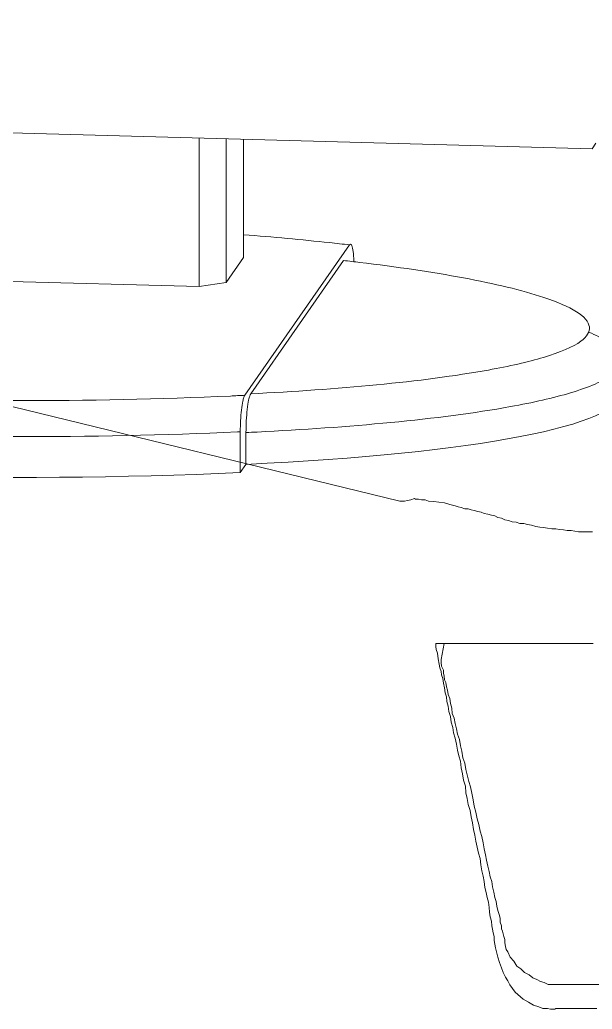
# Model space of a CAD drawing. Header units: millimetres. Extents: x 11706 to 18081, y 7308 to 12674.
# Drawn here: x 17196.8 to 17231.2, y 10626.2 to 10685.7 of the extents above; entities that cross this region are included whole.
import ezdxf

# ---------------------------------------------------------------- set-up
doc = ezdxf.new("R2010")
doc.units = ezdxf.units.MM
doc.layers.get('0').update_dxf_attribs({"lineweight": 0})
doc.layers.add('COMPUTER', color=7, linetype='Continuous', lineweight=0)

# ---------------------------------------------------------------- blocks, each defined once
blk = doc.blocks.new('COMPUTER')
at = {"layer": 'COMPUTER', "color": 7}
for p, q in [((98995.92, 61954.84, -44.22), (98065.73, 62181.51, -44.22)), ((98997.31, 61954.84, -44.22), (98995.92, 61954.84, -44.22)), ((98998.15, 61954.84, -44.22), (98997.31, 61954.84, -44.22)), ((98999.54, 61955.12, -44.22), (98998.15, 61954.84, -44.22)), ((99001.21, 61955.4, -44.22), (98999.54, 61955.12, -44.22)), ((99002.88, 61955.96, -44.22), (99001.21, 61955.4, -44.22)), ((99003.44, 61955.68, -44.22), (99002.88, 61955.96, -44.22)), ((99004.83, 61955.68, -44.22), (99003.44, 61955.68, -44.22)), ((99006.23, 61955.4, -44.22), (99004.83, 61955.68, -44.22)), ((99007.9, 61955.4, -44.22), (99006.23, 61955.4, -44.22)), ((99009.57, 61954.84, -44.22), (99007.9, 61955.4, -44.22)), ((99012.08, 61954.56, -44.22), (99009.57, 61954.84, -44.22)), ((99014.31, 61954.29, -44.22), (99012.08, 61954.56, -44.22)), ((99017.1, 61954.01, -44.22), (99014.31, 61954.29, -44.22)), ((99019.6, 61953.17, -44.22), (99017.1, 61954.01, -44.22)), ((99022.11, 61952.61, -44.22), (99019.6, 61953.17, -44.22)), ((99023.51, 61952.06, -44.22), (99022.11, 61952.61, -44.22)), ((99024.9, 61951.78, -44.22), (99023.51, 61952.06, -44.22)), ((99026.57, 61951.22, -44.22), (99024.9, 61951.78, -44.22)), ((99028.24, 61951.22, -44.22), (99026.57, 61951.22, -44.22)), ((99029.64, 61950.66, -44.22), (99028.24, 61951.22, -44.22)), ((99031.03, 61950.38, -44.22), (99029.64, 61950.66, -44.22)), ((99032.7, 61949.83, -44.22), (99031.03, 61950.38, -44.22)), ((99034.37, 61949.55, -44.22), (99032.7, 61949.83, -44.22)), ((99035.77, 61948.99, -44.22), (99034.37, 61949.55, -44.22)), ((99037.44, 61948.71, -44.22), (99035.77, 61948.99, -44.22)), ((99039.11, 61948.16, -44.22), (99037.44, 61948.71, -44.22)), ((99040.78, 61947.88, -44.22), (99039.11, 61948.16, -44.22)), ((99042.18, 61947.04, -44.22), (99040.78, 61947.88, -44.22)), ((99043.85, 61946.76, -44.22), (99042.18, 61947.04, -44.22)), ((99045.52, 61945.93, -44.22), (99043.85, 61946.76, -44.22)), ((99047.19, 61945.65, -44.22), (99045.52, 61945.93, -44.22)), ((99048.87, 61945.09, -44.22), (99047.19, 61945.65, -44.22)), ((99050.82, 61944.81, -44.22), (99048.87, 61945.09, -44.22)), ((99052.49, 61944.25, -44.22), (99050.82, 61944.81, -44.22)), ((99054.44, 61944.25, -44.22), (99052.49, 61944.25, -44.22)), ((99056.11, 61943.7, -44.22), (99054.44, 61944.25, -44.22)), ((99058.06, 61943.42, -44.22), (99056.11, 61943.7, -44.22)), ((99060.01, 61942.86, -44.22), (99058.06, 61943.42, -44.22)), ((99061.96, 61942.58, -44.22), (99060.01, 61942.86, -44.22)), ((99063.64, 61942.3, -44.22), (99061.96, 61942.58, -44.22)), ((99065.59, 61942.02, -44.22), (99063.64, 61942.3, -44.22)), ((99067.54, 61941.75, -44.22), (99065.59, 61942.02, -44.22)), ((99069.49, 61941.75, -44.22), (99067.54, 61941.75, -44.22)), ((99071.16, 61941.47, -44.22), (99069.49, 61941.75, -44.22)), ((99073.11, 61941.19, -44.22), (99071.16, 61941.47, -44.22)), ((99074.78, 61940.91, -44.22), (99073.11, 61941.19, -44.22)), ((99076.73, 61940.91, -44.22), (99074.78, 61940.91, -44.22)), ((99078.41, 61940.63, -44.22), (99076.73, 61940.91, -44.22)), ((99080.08, 61940.35, -44.22), (99078.41, 61940.63, -44.22)), ((99081.75, 61940.35, -44.22), (99080.08, 61940.35, -44.22)), ((99083.7, 61940.35, -44.22), (99081.75, 61940.35, -44.22)), ((99085.09, 61940.35, -44.22), (99083.7, 61940.35, -44.22)), ((99086.77, 61940.35, -44.22), (99085.09, 61940.35, -44.22)), ((99012.92, 61887.12, -44.22), (99012.92, 61887.68, -44.22)), ((99012.92, 61887.68, -44.22), (99087.04, 61887.68, -44.22)), ((99015.42, 61880.16, -44.22), (99016.82, 61887.68, -44.22)), ((99012.92, 61886.29, -44.22), (99012.92, 61887.12, -44.22)), ((99013.19, 61884.89, -44.22), (99012.92, 61886.29, -44.22)), ((99013.75, 61883.22, -44.22), (99013.19, 61884.89, -44.22)), ((99014.03, 61880.44, -44.22), (99013.75, 61883.22, -44.22)), ((99014.59, 61877.93, -44.22), (99014.03, 61880.44, -44.22)), ((99015.42, 61879.6, -44.22), (99015.42, 61880.16, -44.22)), ((99015.42, 61878.76, -44.22), (99015.42, 61879.6, -44.22)), ((99015.7, 61877.09, -44.22), (99015.42, 61878.76, -44.22)), ((99014.87, 61876.26, -44.22), (99014.59, 61877.93, -44.22)), ((99015.42, 61874.58, -44.22), (99014.87, 61876.26, -44.22)), ((99015.7, 61872.91, -44.22), (99015.42, 61874.58, -44.22)), ((99016.54, 61875.14, -44.22), (99015.7, 61877.09, -44.22)), ((99016.54, 61873.75, -44.22), (99016.54, 61875.14, -44.22)), ((99016.82, 61872.35, -44.22), (99016.54, 61873.75, -44.22)), ((99016.26, 61871.24, -44.22), (99015.7, 61872.91, -44.22)), ((99016.54, 61869.01, -44.22), (99016.26, 61871.24, -44.22)), ((99017.1, 61870.68, -44.22), (99016.82, 61872.35, -44.22)), ((99017.65, 61869.29, -44.22), (99017.1, 61870.68, -44.22)), ((99017.93, 61867.34, -44.22), (99017.65, 61869.29, -44.22)), ((99017.1, 61866.78, -44.22), (99016.54, 61869.01, -44.22)), ((99017.37, 61864.55, -44.22), (99017.1, 61866.78, -44.22)), ((99017.93, 61862.6, -44.22), (99017.37, 61864.55, -44.22)), ((99018.49, 61865.67, -44.22), (99017.93, 61867.34, -44.22)), ((99018.77, 61863.71, -44.22), (99018.49, 61865.67, -44.22)), ((99018.21, 61860.37, -44.22), (99017.93, 61862.6, -44.22)), ((99018.77, 61858.14, -44.22), (99018.21, 61860.37, -44.22)), ((99019.6, 61861.76, -44.22), (99018.77, 61863.71, -44.22)), ((99019.88, 61859.53, -44.22), (99019.6, 61861.76, -44.22)), ((99019.05, 61855.63, -44.22), (99018.77, 61858.14, -44.22)), ((99019.88, 61853.4, -44.22), (99019.05, 61855.63, -44.22)), ((99020.44, 61857.3, -44.22), (99019.88, 61859.53, -44.22)), ((99020.72, 61854.8, -44.22), (99020.44, 61857.3, -44.22)), ((99020.16, 61850.62, -44.22), (99019.88, 61853.4, -44.22)), ((99021, 61848.11, -44.22), (99020.16, 61850.62, -44.22)), ((99021.55, 61852.57, -44.22), (99020.72, 61854.8, -44.22)), ((99022.11, 61850.06, -44.22), (99021.55, 61852.57, -44.22)), ((99021.28, 61845.6, -44.22), (99021, 61848.11, -44.22)), ((99022.67, 61847.55, -44.22), (99022.11, 61850.06, -44.22)), ((99023.23, 61845.04, -44.22), (99022.67, 61847.55, -44.22)), ((99022.11, 61843.09, -44.22), (99021.28, 61845.6, -44.22)), ((99022.67, 61840.31, -44.22), (99022.11, 61843.09, -44.22)), ((99024.06, 61842.53, -44.22), (99023.23, 61845.04, -44.22)), ((99024.62, 61839.47, -44.22), (99024.06, 61842.53, -44.22)), ((99023.23, 61837.52, -44.22), (99022.67, 61840.31, -44.22)), ((99023.78, 61834.73, -44.22), (99023.23, 61837.52, -44.22)), ((99025.18, 61836.96, -44.22), (99024.62, 61839.47, -44.22)), ((99025.73, 61833.9, -44.22), (99025.18, 61836.96, -44.22)), ((99024.62, 61832.22, -44.22), (99023.78, 61834.73, -44.22)), ((99024.9, 61829.16, -44.22), (99024.62, 61832.22, -44.22)), ((99026.57, 61831.39, -44.22), (99025.73, 61833.9, -44.22)), ((99025.46, 61826.37, -44.22), (99024.9, 61829.16, -44.22)), ((99027.13, 61828.32, -44.22), (99026.57, 61831.39, -44.22)), ((99027.69, 61825.81, -44.22), (99027.13, 61828.32, -44.22)), ((99026.01, 61823.31, -44.22), (99025.46, 61826.37, -44.22)), ((99026.85, 61820.52, -44.22), (99026.01, 61823.31, -44.22)), ((99028.52, 61822.75, -44.22), (99027.69, 61825.81, -44.22)), ((99029.36, 61820.24, -44.22), (99028.52, 61822.75, -44.22)), ((99027.13, 61817.45, -44.22), (99026.85, 61820.52, -44.22)), ((99029.91, 61817.17, -44.22), (99029.36, 61820.24, -44.22)), ((99027.69, 61814.67, -44.22), (99027.13, 61817.45, -44.22)), ((99028.24, 61811.88, -44.22), (99027.69, 61814.67, -44.22)), ((99030.47, 61814.11, -44.22), (99029.91, 61817.17, -44.22)), ((99031.03, 61811.04, -44.22), (99030.47, 61814.11, -44.22)), ((99029.08, 61809.09, -44.22), (99028.24, 61811.88, -44.22)), ((99029.64, 61806.03, -44.22), (99029.08, 61809.09, -44.22)), ((99031.87, 61808.26, -44.22), (99031.03, 61811.04, -44.22)), ((99030.19, 61803.24, -44.22), (99029.64, 61806.03, -44.22)), ((99032.42, 61805.19, -44.22), (99031.87, 61808.26, -44.22)), ((99033.26, 61802.4, -44.22), (99032.42, 61805.19, -44.22)), ((99030.75, 61800.18, -44.22), (99030.19, 61803.24, -44.22)), ((99031.31, 61797.39, -44.22), (99030.75, 61800.18, -44.22)), ((99033.82, 61799.34, -44.22), (99033.26, 61802.4, -44.22)), ((99034.65, 61796.83, -44.22), (99033.82, 61799.34, -44.22)), ((99031.87, 61794.6, -44.22), (99031.31, 61797.39, -44.22)), ((99032.42, 61791.81, -44.22), (99031.87, 61794.6, -44.22)), ((99035.21, 61793.77, -44.22), (99034.65, 61796.83, -44.22)), ((99032.98, 61789.03, -44.22), (99032.42, 61791.81, -44.22)), ((99035.77, 61790.98, -44.22), (99035.21, 61793.77, -44.22)), ((99036.32, 61788.19, -44.22), (99035.77, 61790.98, -44.22)), ((99033.82, 61786.52, -44.22), (99032.98, 61789.03, -44.22)), ((99034.1, 61783.45, -44.22), (99033.82, 61786.52, -44.22)), ((99036.88, 61785.68, -44.22), (99036.32, 61788.19, -44.22)), ((99037.44, 61782.9, -44.22), (99036.88, 61785.68, -44.22)), ((99034.65, 61780.67, -44.22), (99034.1, 61783.45, -44.22)), ((99035.21, 61778.16, -44.22), (99034.65, 61780.67, -44.22)), ((99038, 61780.39, -44.22), (99037.44, 61782.9, -44.22)), ((99035.77, 61775.65, -44.22), (99035.21, 61778.16, -44.22)), ((99038.55, 61777.88, -44.22), (99038, 61780.39, -44.22)), ((99039.39, 61775.65, -44.22), (99038.55, 61777.88, -44.22)), ((99036.05, 61772.86, -44.22), (99035.77, 61775.65, -44.22)), ((99036.6, 61770.36, -44.22), (99036.05, 61772.86, -44.22)), ((99039.67, 61773.14, -44.22), (99039.39, 61775.65, -44.22)), ((99040.23, 61770.63, -44.22), (99039.67, 61773.14, -44.22)), ((99037.16, 61768.13, -44.22), (99036.6, 61770.36, -44.22)), ((99037.72, 61765.9, -44.22), (99037.16, 61768.13, -44.22)), ((99040.78, 61768.13, -44.22), (99040.23, 61770.63, -44.22)), ((99041.34, 61766.18, -44.22), (99040.78, 61768.13, -44.22)), ((99038, 61763.39, -44.22), (99037.72, 61765.9, -44.22)), ((99038.28, 61761.16, -44.22), (99038, 61763.39, -44.22)), ((99041.62, 61763.95, -44.22), (99041.34, 61766.18, -44.22)), ((99042.18, 61762, -44.22), (99041.62, 61763.95, -44.22)), ((99042.73, 61760.04, -44.22), (99042.18, 61762, -44.22)), ((99038.55, 61758.93, -44.22), (99038.28, 61761.16, -44.22)), ((99039.11, 61756.98, -44.22), (99038.55, 61758.93, -44.22)), ((99043.29, 61758.37, -44.22), (99042.73, 61760.04, -44.22)), ((99043.29, 61756.42, -44.22), (99043.29, 61758.37, -44.22)), ((99039.39, 61754.75, -44.22), (99039.11, 61756.98, -44.22)), ((99039.67, 61753.08, -44.22), (99039.39, 61754.75, -44.22)), ((99039.95, 61751.41, -44.22), (99039.67, 61753.08, -44.22)), ((99043.85, 61754.75, -44.22), (99043.29, 61756.42, -44.22)), ((99043.85, 61753.36, -44.22), (99043.85, 61754.75, -44.22)), ((99044.41, 61752.24, -44.22), (99043.85, 61753.36, -44.22)), ((99040.5, 61749.73, -44.22), (99039.95, 61751.41, -44.22)), ((99040.5, 61747.78, -44.22), (99040.5, 61749.73, -44.22)), ((99044.96, 61749.73, -44.22), (99044.41, 61752.24, -44.22)), ((99045.52, 61748.34, -44.22), (99044.96, 61749.73, -44.22)), ((99045.52, 61746.67, -44.22), (99045.52, 61748.34, -44.22)), ((99040.78, 61746.11, -44.22), (99040.5, 61747.78, -44.22)), ((99041.06, 61744.44, -44.22), (99040.78, 61746.11, -44.22)), ((99041.34, 61743.05, -44.22), (99041.06, 61744.44, -44.22)), ((99045.8, 61745, -44.22), (99045.52, 61746.67, -44.22)), ((99046.08, 61743.6, -44.22), (99045.8, 61745, -44.22)), ((99046.91, 61742.49, -44.22), (99046.08, 61743.6, -44.22)), ((99042.18, 61739.98, -44.22), (99041.34, 61743.05, -44.22)), ((99043.01, 61737.47, -44.22), (99042.18, 61739.98, -44.22)), ((99048.03, 61739.98, -44.22), (99046.91, 61742.49, -44.22)), ((99049.7, 61738.03, -44.22), (99048.03, 61739.98, -44.22)), ((99043.85, 61734.96, -44.22), (99043.01, 61737.47, -44.22)), ((99044.69, 61732.73, -44.22), (99043.85, 61734.96, -44.22)), ((99051.09, 61735.8, -44.22), (99049.7, 61738.03, -44.22)), ((99053.05, 61734.41, -44.22), (99051.09, 61735.8, -44.22)), ((99054.72, 61732.73, -44.22), (99053.05, 61734.41, -44.22)), ((99045.8, 61730.5, -44.22), (99044.69, 61732.73, -44.22)), ((99046.91, 61728.83, -44.22), (99045.8, 61730.5, -44.22)), ((99056.95, 61731.62, -44.22), (99054.72, 61732.73, -44.22)), ((99058.62, 61730.23, -44.22), (99056.95, 61731.62, -44.22)), ((99060.57, 61729.39, -44.22), (99058.62, 61730.23, -44.22)), ((99062.24, 61728.55, -44.22), (99060.57, 61729.39, -44.22)), ((99047.75, 61726.88, -44.22), (99046.91, 61728.83, -44.22)), ((99049.14, 61725.21, -44.22), (99047.75, 61726.88, -44.22)), ((99050.26, 61723.54, -44.22), (99049.14, 61725.21, -44.22)), ((99063.91, 61728, -44.22), (99062.24, 61728.55, -44.22)), ((99065.86, 61727.16, -44.22), (99063.91, 61728, -44.22)), ((99066.98, 61727.16, -44.22), (99065.86, 61727.16, -44.22)), ((99671.44, 61727.16, -44.22), (99066.98, 61727.16, -44.22)), ((99051.65, 61722.42, -44.22), (99050.26, 61723.54, -44.22)), ((99054.16, 61720.19, -44.22), (99051.65, 61722.42, -44.22)), ((99056.67, 61718.8, -44.22), (99054.16, 61720.19, -44.22)), ((99058.9, 61717.41, -44.22), (99056.67, 61718.8, -44.22)), ((99061.41, 61716.57, -44.22), (99058.9, 61717.41, -44.22)), ((99063.36, 61715.73, -44.22), (99061.41, 61716.57, -44.22)), ((99065.59, 61715.73, -44.22), (99063.36, 61715.73, -44.22)), ((99066.98, 61715.46, -44.22), (99065.59, 61715.73, -44.22)), ((99068.37, 61715.46, -44.22), (99066.98, 61715.46, -44.22)), ((99068.93, 61715.46, -44.22), (99068.37, 61715.46, -44.22)), ((99069.49, 61715.73, -44.22), (99068.93, 61715.46, -44.22)), ((99069.77, 61715.73, -44.22), (99069.49, 61715.73, -44.22)), ((99070.88, 61715.73, -44.22), (99069.77, 61715.73, -44.22)), ((99072.83, 61715.73, -44.22), (99070.88, 61715.73, -44.22)), ((99075.9, 61715.73, -44.22), (99072.83, 61715.73, -44.22)), ((99079.24, 61715.73, -44.22), (99075.9, 61715.73, -44.22)), ((99083.7, 61715.73, -44.22), (99079.24, 61715.73, -44.22)), ((99088.72, 61715.73, -44.22), (99083.7, 61715.73, -44.22))]:
    blk.add_line(p, q, dxfattribs=at)
blk = doc.blocks.new('LCD')
at = {"extrusion": (5.52429e-18, -0.980269, -0.19767)}
for p, q in [((4155.96, 1520.09, -508.76), (3875.47, 1527.72, -546.63)), ((4156.74, 1521.22, -514.37), (4155.96, 1520.09, -508.76))]:
    blk.add_line(p, q, dxfattribs=at)
at = {"extrusion": (-0.136423, -0.195822, 0.971104)}
blk.add_line((4155.96, 1520.09, -508.76), (3875.47, 1527.72, -546.63), dxfattribs=at)
at = {"color": 8, "extrusion": (0.60403, -0.157536, 0.781236)}
for p, q in [((4074.32, 1522.31, -588.26), (4074.32, 1491.47, -594.48)), ((4079.95, 1492.31, -598.67), (4079.95, 1522.16, -592.65)), ((4079.95, 1492.31, -598.67), (4074.32, 1491.47, -594.48))]:
    blk.add_line(p, q, dxfattribs=at)
at = {"color": 8, "extrusion": (-0.136423, -0.195822, 0.971104)}
for p, q in [((4074.32, 1522.31, -588.26), (4074.32, 1491.47, -594.48)), ((4074.32, 1491.47, -594.48), (3966.36, 1494.41, -609.06))]:
    blk.add_line(p, q, dxfattribs=at)
at = {"color": 8, "extrusion": (0.990651, -0.026967, 0.133731)}
for p, q in [((4079.95, 1492.31, -598.67), (4079.95, 1522.16, -592.65)), ((4105.58, 1500.12, -637.39), (4083.82, 1468.88, -482.44)), ((4083.57, 1497.5, -624.4), (4079.95, 1492.31, -598.67)), ((4085.06, 1469.19, -491.57), (4104.34, 1496.87, -628.86)), ((4082.88, 1461.32, -477.07), (4082.88, 1452.84, -478.78)), ((4084.07, 1454.53, -487.19), (4084.07, 1461.15, -485.86))]:
    blk.add_line(p, q, dxfattribs=at)
at = {"extrusion": (0.796961, 0.119399, -0.592112)}
blk.add_line((4083.57, 1522.06, -619.45), (4083.57, 1497.5, -624.4), dxfattribs=at)
at = {"extrusion": (0.990651, -0.026967, 0.133731)}
for p, q in [((4083.57, 1522.06, -619.45), (4083.57, 1497.5, -624.4)), ((4082.88, 1452.84, -478.78), (4084.07, 1454.53, -487.19))]:
    blk.add_line(p, q, dxfattribs=at)
at = {"color": 8, "extrusion": (-1.38778e-17, 0.980269, 0.19767)}
for p, q in [((4105.58, 1500.12, -637.39), (4083.82, 1468.88, -482.44)), ((4083.57, 1497.5, -624.4), (4079.95, 1492.31, -598.67)), ((4085.06, 1469.19, -491.57), (4104.34, 1496.87, -628.86)), ((4074.32, 1491.47, -594.48), (3966.36, 1494.41, -609.06)), ((4079.95, 1492.31, -598.67), (4074.32, 1491.47, -594.48))]:
    blk.add_line(p, q, dxfattribs=at)
at = {"color": 8}
for p, q in [((4082.88, 1461.32, -477.07), (4082.88, 1452.84, -478.78)), ((4084.07, 1454.53, -487.19), (4084.07, 1461.15, -485.86))]:
    blk.add_line(p, q, dxfattribs=at)
at = {"extrusion": (1.38778e-17, -0.980269, -0.19767)}
blk.add_line((4082.88, 1452.84, -478.78), (4084.07, 1454.53, -487.19), dxfattribs=at)
at = {"extrusion": (-2.42861e-17, 0.980269, 0.19767)}
blk.add_ellipse((4027.83, 1471.62, -571.91), major_axis=(133.74, -3.64, 18.05), ratio=0.666667, start_param=-1.047198, end_param=0.093137, dxfattribs=at)
at = {"extrusion": (2.42861e-17, -0.980269, -0.19767)}
blk.add_ellipse((4027.83, 1471.62, -571.91), major_axis=(133.74, -3.64, 18.05), ratio=0.666667, start_param=6.190048, end_param=7.330383, dxfattribs=at)
at = {"extrusion": (3.1225e-17, -0.980269, -0.19767)}
blk.add_ellipse((4020.4, 1471.82, -572.91), major_axis=(148.6, -4.05, 20.06), ratio=0.666667, start_param=7.330383, end_param=8.37758, dxfattribs=at)
at = {"extrusion": (-3.1225e-17, 0.980269, 0.19767)}
blk.add_ellipse((4020.4, 1471.82, -572.91), major_axis=(148.6, -4.05, 20.06), ratio=0.666667, start_param=-2.094395, end_param=-1.047198, dxfattribs=at)
for points, knots in [([(4083.57, 1502.23, -647.82), (4089.68, 1501.74, -645.4), (4095.64, 1501.19, -642.67), (4102.82, 1500.43, -638.91), (4104.2, 1500.28, -638.16), (4105.58, 1500.12, -637.39)], [163.275689, 163.275689, 163.275689, 163.275689, 182.886499, 182.886499, 187.634629, 187.634629, 187.634629, 187.634629]), ([(4083.57, 1502.23, -647.82), (4089.68, 1501.74, -645.4), (4095.64, 1501.19, -642.67), (4102.82, 1500.43, -638.91), (4104.2, 1500.28, -638.16), (4105.58, 1500.12, -637.39)], [163.275689, 163.275689, 163.275689, 163.275689, 182.886499, 182.886499, 187.634629, 187.634629, 187.634629, 187.634629]), ([(4105.58, 1500.12, -637.39), (4105.71, 1500.31, -638.32), (4105.84, 1500.31, -639.28), (4106.08, 1499.95, -641.09), (4106.18, 1499.6, -641.94), (4106.35, 1498.62, -643.37), (4106.41, 1498.02, -643.97), (4106.47, 1497.09, -644.57), (4106.48, 1496.86, -644.7), (4106.49, 1496.62, -644.81)], [0, 0, 0, 0, 2.863059, 2.863059, 5.595323, 5.595323, 8.121483, 8.121483, 8.921699, 8.921699, 8.921699, 8.921699]), ([(4105.58, 1500.12, -637.39), (4105.71, 1500.31, -638.32), (4105.84, 1500.31, -639.28), (4106.08, 1499.95, -641.09), (4106.18, 1499.6, -641.94), (4106.35, 1498.62, -643.37), (4106.41, 1498.02, -643.97), (4106.47, 1497.09, -644.57), (4106.48, 1496.86, -644.7), (4106.49, 1496.62, -644.81)], [0, 0, 0, 0, 2.863059, 2.863059, 5.595323, 5.595323, 8.121483, 8.121483, 8.921699, 8.921699, 8.921699, 8.921699])]:
    blk.add_open_spline(points, degree=3, knots=knots)
at = {"color": 8}
for points, knots in [([(4104.34, 1496.87, -628.86), (4105.46, 1496.74, -628.23), (4106.57, 1496.61, -627.59), (4115.38, 1495.55, -622.33), (4122.64, 1494.49, -617.06), (4135.67, 1492.06, -605.02), (4141.38, 1490.72, -598.37), (4148.71, 1488.28, -586.28), (4151.04, 1487.28, -581.31), (4154.3, 1485.22, -571.08), (4155.25, 1484.15, -565.79), (4155.48, 1482.08, -555.49), (4154.89, 1481.08, -550.58), (4151.98, 1478.92, -539.84), (4149.29, 1477.78, -534.18), (4142.62, 1475.79, -524.3), (4138.71, 1474.91, -519.93), (4127.52, 1472.88, -509.87), (4119.61, 1471.87, -504.87), (4102.82, 1470.24, -496.81), (4094.05, 1469.64, -493.8), (4085.06, 1469.19, -491.57)], [30.384803, 30.384803, 30.384803, 30.384803, 34.23476, 34.23476, 61.204418, 61.204418, 87.542622, 87.542622, 104.003999, 104.003999, 120.222353, 120.222353, 135.250147, 135.250147, 153.970902, 153.970902, 171.409402, 171.409402, 199.311002, 199.311002, 227.073505, 227.073505, 227.073505, 227.073505]), ([(4104.34, 1496.87, -628.86), (4105.46, 1496.74, -628.23), (4106.57, 1496.61, -627.59), (4115.38, 1495.55, -622.33), (4122.64, 1494.49, -617.06), (4135.67, 1492.06, -605.02), (4141.38, 1490.72, -598.37), (4148.71, 1488.28, -586.28), (4151.04, 1487.28, -581.31), (4154.3, 1485.22, -571.08), (4155.25, 1484.15, -565.79), (4155.48, 1482.08, -555.49), (4154.89, 1481.08, -550.58), (4151.98, 1478.92, -539.84), (4149.29, 1477.78, -534.18), (4142.62, 1475.79, -524.3), (4138.71, 1474.91, -519.93), (4127.52, 1472.88, -509.87), (4119.61, 1471.87, -504.87), (4102.82, 1470.24, -496.81), (4094.05, 1469.64, -493.8), (4085.06, 1469.19, -491.57)], [30.384803, 30.384803, 30.384803, 30.384803, 34.23476, 34.23476, 61.204418, 61.204418, 87.542622, 87.542622, 104.003999, 104.003999, 120.222353, 120.222353, 135.250147, 135.250147, 153.970902, 153.970902, 171.409402, 171.409402, 199.311002, 199.311002, 227.073505, 227.073505, 227.073505, 227.073505]), ([(4155.21, 1481.99, -589.2), (4156.74, 1481.35, -586.06), (4158.06, 1480.7, -582.81), (4160.91, 1478.89, -573.85), (4161.98, 1477.7, -567.93), (4162.24, 1475.37, -556.36), (4161.57, 1474.25, -550.81), (4158.3, 1471.81, -538.73), (4155.29, 1470.54, -532.41), (4147.91, 1468.33, -521.48), (4143.63, 1467.37, -516.71), (4131.51, 1465.17, -505.82), (4123.06, 1464.1, -500.49), (4105.2, 1462.37, -491.92), (4095.88, 1461.73, -488.74), (4085.61, 1461.22, -486.22), (4084.84, 1461.18, -486.04), (4084.07, 1461.15, -485.86)], [94.341539, 94.341539, 94.341539, 94.341539, 104.003999, 104.003999, 120.222353, 120.222353, 135.250147, 135.250147, 153.970902, 153.970902, 171.409402, 171.409402, 199.311002, 199.311002, 227.403999, 227.403999, 229.673797, 229.673797, 229.673797, 229.673797]), ([(4155.21, 1481.99, -589.2), (4156.74, 1481.35, -586.06), (4158.06, 1480.7, -582.81), (4160.91, 1478.89, -573.85), (4161.98, 1477.7, -567.93), (4162.24, 1475.37, -556.36), (4161.57, 1474.25, -550.81), (4158.3, 1471.81, -538.73), (4155.29, 1470.54, -532.41), (4147.91, 1468.33, -521.48), (4143.63, 1467.37, -516.71), (4131.51, 1465.17, -505.82), (4123.06, 1464.1, -500.49), (4105.2, 1462.37, -491.92), (4095.88, 1461.73, -488.74), (4085.61, 1461.22, -486.22), (4084.84, 1461.18, -486.04), (4084.07, 1461.15, -485.86)], [94.341539, 94.341539, 94.341539, 94.341539, 104.003999, 104.003999, 120.222353, 120.222353, 135.250147, 135.250147, 153.970902, 153.970902, 171.409402, 171.409402, 199.311002, 199.311002, 227.403999, 227.403999, 229.673797, 229.673797, 229.673797, 229.673797]), ([(4083.82, 1468.88, -482.44), (4082.83, 1468.83, -482.2), (4081.85, 1468.78, -481.97), (4066.25, 1468.07, -478.44), (4051.11, 1467.77, -476.94), (4026.56, 1467.79, -477.06), (4017.13, 1467.93, -477.73), (4003.23, 1468.3, -479.59), (3998.6, 1468.46, -480.36), (3986.61, 1468.94, -482.75), (3979.28, 1469.31, -484.6), (3960.55, 1470.48, -490.41), (3949.35, 1471.4, -494.97), (3937.59, 1472.66, -501.19), (3936.4, 1472.79, -501.84), (3935.22, 1472.92, -502.5)], [36.240535, 36.240535, 36.240535, 36.240535, 39.279977, 39.279977, 84.171379, 84.171379, 112.228506, 112.228506, 126.257069, 126.257069, 148.70277, 148.70277, 184.615892, 184.615892, 188.702348, 188.702348, 188.702348, 188.702348]), ([(4083.82, 1468.88, -482.44), (4082.83, 1468.83, -482.2), (4081.85, 1468.78, -481.97), (4066.25, 1468.07, -478.44), (4051.11, 1467.77, -476.94), (4026.56, 1467.79, -477.06), (4017.13, 1467.93, -477.73), (4003.23, 1468.3, -479.59), (3998.6, 1468.46, -480.36), (3986.61, 1468.94, -482.75), (3979.28, 1469.31, -484.6), (3960.55, 1470.48, -490.41), (3949.35, 1471.4, -494.97), (3937.59, 1472.66, -501.19), (3936.4, 1472.79, -501.84), (3935.22, 1472.92, -502.5)], [36.240535, 36.240535, 36.240535, 36.240535, 39.279977, 39.279977, 84.171379, 84.171379, 112.228506, 112.228506, 126.257069, 126.257069, 148.70277, 148.70277, 184.615892, 184.615892, 188.702348, 188.702348, 188.702348, 188.702348]), ([(4084.07, 1461.15, -485.86), (4084.07, 1461.96, -485.7), (4084.09, 1462.78, -485.69), (4084.17, 1464.43, -486), (4084.24, 1465.22, -486.32), (4084.41, 1466.71, -487.26), (4084.51, 1467.37, -487.89), (4084.69, 1468.22, -489.06), (4084.76, 1468.49, -489.53), (4084.91, 1468.92, -490.52), (4084.98, 1469.08, -491.04), (4085.06, 1469.19, -491.57)], [0, 0, 0, 0, 2.47091, 2.47091, 5.025903, 5.025903, 7.763465, 7.763465, 9.385463, 9.385463, 11.020333, 11.020333, 11.020333, 11.020333]), ([(4084.07, 1461.15, -485.86), (4084.07, 1461.96, -485.7), (4084.09, 1462.78, -485.69), (4084.17, 1464.43, -486), (4084.24, 1465.22, -486.32), (4084.41, 1466.71, -487.26), (4084.51, 1467.37, -487.89), (4084.69, 1468.22, -489.06), (4084.76, 1468.49, -489.53), (4084.91, 1468.92, -490.52), (4084.98, 1469.08, -491.04), (4085.06, 1469.19, -491.57)], [0, 0, 0, 0, 2.47091, 2.47091, 5.025903, 5.025903, 7.763465, 7.763465, 9.385463, 9.385463, 11.020333, 11.020333, 11.020333, 11.020333]), ([(4082.88, 1461.32, -477.07), (4082.88, 1462.07, -476.92), (4082.91, 1462.85, -476.92), (4082.99, 1464.4, -477.21), (4083.05, 1465.15, -477.5), (4083.2, 1466.55, -478.39), (4083.3, 1467.17, -478.99), (4083.47, 1467.97, -480.09), (4083.54, 1468.22, -480.53), (4083.68, 1468.62, -481.46), (4083.75, 1468.78, -481.94), (4083.82, 1468.88, -482.44)], [0, 0, 0, 0, 2.324505, 2.324505, 4.728393, 4.728393, 7.304012, 7.304012, 8.828217, 8.828217, 10.364072, 10.364072, 10.364072, 10.364072]), ([(4082.88, 1461.32, -477.07), (4082.88, 1462.07, -476.92), (4082.91, 1462.85, -476.92), (4082.99, 1464.4, -477.21), (4083.05, 1465.15, -477.5), (4083.2, 1466.55, -478.39), (4083.3, 1467.17, -478.99), (4083.47, 1467.97, -480.09), (4083.54, 1468.22, -480.53), (4083.68, 1468.62, -481.46), (4083.75, 1468.78, -481.94), (4083.82, 1468.88, -482.44)], [0, 0, 0, 0, 2.324505, 2.324505, 4.728393, 4.728393, 7.304012, 7.304012, 8.828217, 8.828217, 10.364072, 10.364072, 10.364072, 10.364072]), ([(4082.88, 1461.32, -477.07), (4082.69, 1461.31, -477.03), (4082.49, 1461.3, -476.98), (4067.15, 1460.6, -473.51), (4051.53, 1460.29, -471.97), (4026.24, 1460.31, -472.09), (4016.54, 1460.45, -472.78), (4002.24, 1460.84, -474.7), (3997.47, 1461, -475.49), (3985.13, 1461.49, -477.94), (3977.58, 1461.88, -479.85), (3958.28, 1463.08, -485.84), (3946.72, 1464.03, -490.55), (3935.68, 1465.21, -496.39), (3935.57, 1465.22, -496.44), (3934.29, 1465.32, -497.14)], [38.688713, 38.688713, 38.688713, 38.688713, 39.279977, 39.279977, 84.171379, 84.171379, 112.228506, 112.228506, 126.257069, 126.257069, 148.70277, 148.70277, 184.615892, 184.615892, 184.957172, 184.957172, 184.957172, 184.957172]), ([(4082.88, 1461.32, -477.07), (4082.69, 1461.31, -477.03), (4082.49, 1461.3, -476.98), (4067.15, 1460.6, -473.51), (4051.53, 1460.29, -471.97), (4026.24, 1460.31, -472.09), (4016.54, 1460.45, -472.78), (4002.24, 1460.84, -474.7), (3997.47, 1461, -475.49), (3985.13, 1461.49, -477.94), (3977.58, 1461.88, -479.85), (3958.28, 1463.08, -485.84), (3946.72, 1464.03, -490.55), (3935.68, 1465.21, -496.39), (3935.57, 1465.22, -496.44), (3935.47, 1465.23, -496.5)], [38.688713, 38.688713, 38.688713, 38.688713, 39.279977, 39.279977, 84.171379, 84.171379, 112.228506, 112.228506, 126.257069, 126.257069, 148.70277, 148.70277, 184.615892, 184.615892, 184.957172, 184.957172, 184.957172, 184.957172])]:
    blk.add_open_spline(points, degree=3, knots=knots, dxfattribs=at)

msp = doc.modelspace()

# ---------------------------------------------------------------- block references
at = {"xscale": 0.1276171875, "yscale": 0.1276171875, "zscale": 0.1276171875}
msp.add_blockref('COMPUTER', (4586.027, 2750.294, -14.038), dxfattribs=at)
at = {"color": 1, "xscale": 0.289498167531918, "yscale": 0.289498167531918, "zscale": 0.289498167531918}
msp.add_blockref('LCD', (16028.04, 10237.912, 143.561), dxfattribs=at)

doc.saveas('drawing.dxf')
